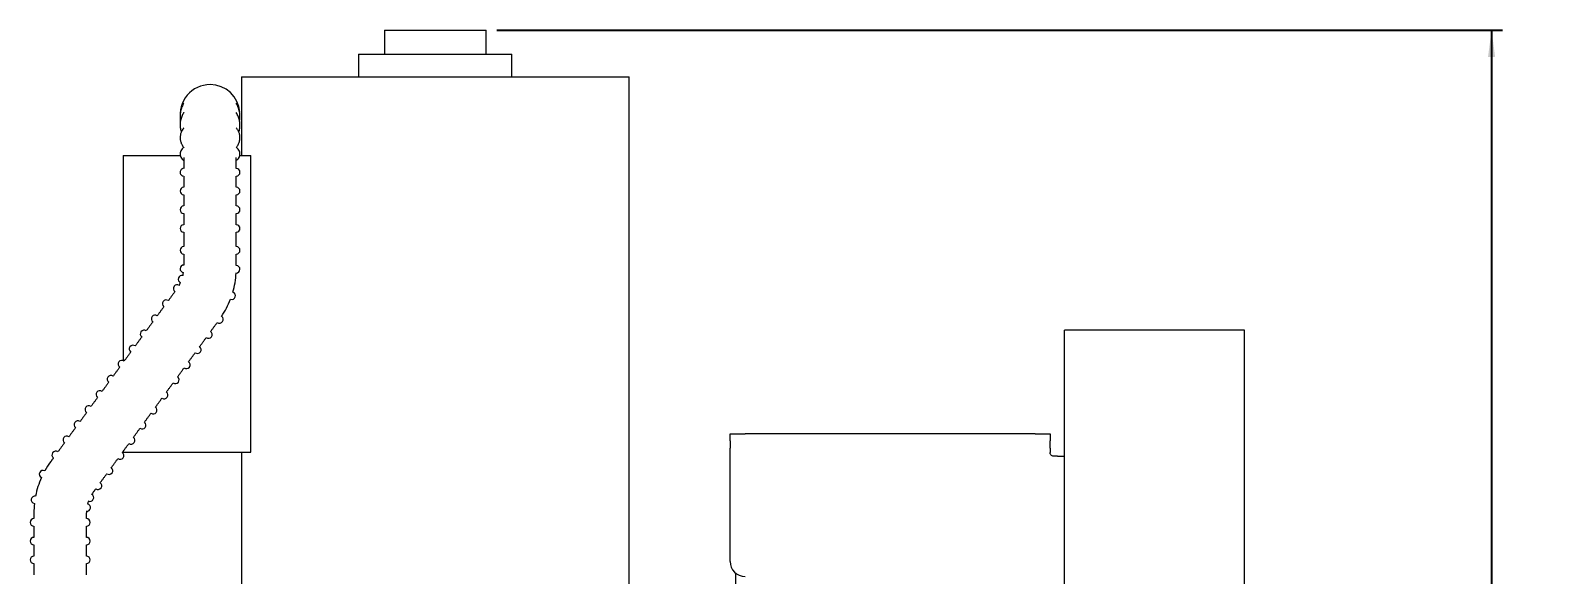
# Model space of a CAD drawing. Header units: inches. Extents: x 1.5 to 23.9, y 4.6 to 20.7.
# Drawn here: x 15.46 to 23.86, y 16.1 to 19.13 of the extents above; entities that cross this region are included whole.
import ezdxf

# ---------------------------------------------------------------- set-up
doc = ezdxf.new("R2010")
doc.units = ezdxf.units.IN
doc.header["$MEASUREMENT"] = 0
doc.layers.add('DIM', color=1, linetype='Continuous')
doc.styles.add('SLDTEXTSTYLE0', font='ARIAL.TTF', dxfattribs={"width": 0.7})
doc.dimstyles.new('SLDDIMSTYLE0', dxfattribs={"dimtxt": 0.15, "dimasz": 0.15, "dimexe": 0, "dimexo": 0.0625, "dimgap": 0.0375, "dimtad": 0, "dimtih": 1, "dimtoh": 1, "dimdec": 0, "dimlfac": 3, "dimrnd": 1e-09, "dimzin": 12, "dimdsep": 46, "dimtxsty": 'SLDTEXTSTYLE0', "dimsah": 1, "dimcen": 0.09, "dimadec": 0, "dimazin": 0, "dimtfac": 1, "dimtdec": 0, "dimtofl": 0, "dimtmove": 0, "dimatfit": 3, "dimfxl": 0, "dimtolj": 1, "dimtzin": 12, "dimarcsym": 0})

# ---------------------------------------------------------------- blocks, each defined once
blk = doc.blocks.new('*D5')
at = {"layer": 'DIM'}
for p, q in [((18.0563, 19.1307), (23.649, 19.1307)), ((23.589, 19.1307), (23.589, 14.9081)), ((23.589, 10.219), (23.589, 14.4416)), ((21.194, 10.219), (23.649, 10.219))]:
    blk.add_line(p, q, dxfattribs=at)
for points in [[(23.589, 19.1307), (23.569, 18.9807), (23.609, 18.9807)], [(23.589, 10.219), (23.609, 10.369), (23.569, 10.369)]]:
    blk.add_solid(points, dxfattribs=at)
at = {"layer": 'DIM', "char_height": 0.15, "attachment_point": 1, "style": 'SLDTEXTSTYLE0'}
for s, insert in [('27 1/2"', (23.324, 14.8682)), ('MAX.', (23.398, 14.635))]:
    blk.add_mtext(s, dxfattribs=dict(at, insert=insert))

msp = doc.modelspace()

# ---------------------------------------------------------------- linework, layer by layer
at = {"color": 7, "linetype": 'Continuous', "lineweight": 15}
for p, q in [((17.431649, 19.130713), (17.996316, 19.130713)), ((17.287315, 18.99738), (18.140649, 18.99738)), ((16.635649, 18.870713), (18.792315, 18.870713)), ((16.635649, 18.829047), (16.635649, 18.495713)), ((15.978982, 18.433213), (16.296059, 18.433213)), ((16.315482, 18.422076), (16.315482, 18.361049)), ((16.607149, 18.361097), (16.607149, 18.422144)), ((16.626799, 18.433213), (16.688462, 18.433213)), ((16.688462, 16.783213), (16.688462, 18.433213)), ((22.213982, 17.46227), (21.213982, 17.46227)), ((21.213982, 6.795604), (21.213982, 17.46227)), ((22.213982, 6.795604), (22.213982, 17.46227)), ((19.353649, 16.845713), (19.353649, 16.885713)), ((19.353649, 16.885713), (19.436982, 16.885713)), ((19.353649, 16.845713), (19.353649, 16.805713)), ((19.353649, 16.17488), (19.353649, 16.805713)), ((21.050649, 16.885713), (19.436982, 16.885713)), ((21.050649, 16.885713), (21.133982, 16.885713)), ((21.133982, 16.885713), (21.133982, 16.845713)), ((21.133982, 16.805713), (21.133982, 16.845713)), ((21.133982, 16.805713), (21.133982, 16.780713)), ((15.978982, 16.783213), (16.312316, 16.783213)), ((16.312316, 16.783213), (16.688462, 16.783213)), ((21.173982, 16.760713), (21.153982, 16.760713)), ((21.173982, 16.760713), (21.213982, 16.760713)), ((19.383982, 16.110572), (19.383982, 15.197521))]:
    msp.add_line(p, q, dxfattribs=at)
at = {"color": 7, "linetype": 'Continuous', "lineweight": 15, "flags": 128}
msp.add_lwpolyline([(16.602252, 17.779618), (16.603337, 17.779607), (16.604281, 17.779597), (16.605081, 17.779588), (16.605736, 17.779582), (16.606247, 17.779576), (16.606612, 17.779572), (16.606831, 17.77957), (16.606904, 17.779569)], dxfattribs=at)
at = {"color": 7, "linetype": 'Continuous', "lineweight": 15}
for centre, radius, start, end in [((16.461316, 18.661046), 0.166667, 90, 189.7493763), ((16.461316, 18.661046), 0.166667, 4.5251331, 90), ((16.607149, 18.34021), 0.020833, 270, 90), ((16.315482, 18.236046), 0.020833, 90, 270), ((16.607149, 18.236046), 0.020833, 270, 90), ((16.315482, 18.13188), 0.020833, 90, 270), ((16.607149, 18.13188), 0.020833, 270, 90), ((16.315482, 18.027713), 0.020833, 90, 270), ((16.607149, 18.027713), 0.020833, 270, 90), ((16.315482, 17.906098), 0.020833, 90, 270), ((16.607149, 17.906098), 0.020833, 270, 90), ((16.315472, 17.803461), 0.020833, 89.3990283, 266.2142898), ((16.607123, 17.800402), 0.020833, 269.3990283, 89.3990283), ((16.305787, 17.745914), 0.020833, 74.6788357, 248.3093587), ((16.127982, 17.805427), 0.1875, 347.7417495, 353.0363828), ((16.127982, 17.805427), 0.479167, 343.991219, 356.8905166), ((16.278454, 17.693547), 0.020833, 53.8732842, 233.8732842), ((16.127982, 17.805427), 0.1875, 329.6792185, 335.1305517), ((16.582372, 17.653339), 0.020833, 251.4940972, 71.4940972), ((16.21704, 17.60941), 0.020833, 53.8732842, 233.8732842), ((16.127982, 17.805427), 0.479167, 326.1849087, 339.0031932), ((16.155627, 17.525273), 0.020833, 53.8732842, 233.8732842), ((16.514038, 17.521589), 0.020833, 233.8732842, 53.8732842), ((16.094213, 17.441136), 0.020833, 53.8732842, 233.8732842), ((16.452624, 17.437452), 0.020833, 233.8732842, 53.8732842), ((16.032799, 17.356999), 0.020833, 53.8732842, 233.8732842), ((16.39121, 17.353315), 0.020833, 233.8732842, 53.8732842), ((15.971385, 17.272862), 0.020833, 53.8732842, 233.8732842), ((16.329796, 17.269178), 0.020833, 233.8732842, 53.8732842), ((15.909971, 17.188725), 0.020833, 53.8732842, 233.8732842), ((16.268382, 17.185041), 0.020833, 233.8732842, 53.8732842), ((15.848557, 17.104588), 0.020833, 53.8732842, 233.8732842), ((16.206969, 17.100904), 0.020833, 233.8732842, 53.8732842), ((15.787143, 17.020451), 0.020833, 53.8732842, 233.8732842), ((16.145555, 17.016767), 0.020833, 233.8732842, 53.8732842), ((15.72573, 16.936314), 0.020833, 53.8732842, 233.8732842), ((16.084141, 16.93263), 0.020833, 233.8732842, 53.8732842), ((15.664316, 16.852177), 0.020833, 53.8732842, 233.8732842), ((16.022727, 16.848493), 0.020833, 233.8732842, 53.8732842), ((15.961316, 16.446332), 0.479167, 143.8732842, 150.935488), ((15.602902, 16.76804), 0.020833, 53.8732842, 233.8732842), ((15.961313, 16.764356), 0.020833, 233.8732842, 53.8732842), ((15.961316, 16.446332), 0.479167, 155.9289552, 168.85706), ((15.532735, 16.66062), 0.020833, 63.4352311, 243.4352311), ((15.899899, 16.680219), 0.020833, 233.8732842, 53.8732842), ((15.961316, 16.446332), 0.1875, 143.8732842, 147.0533027), ((15.838485, 16.596082), 0.020833, 233.8732842, 53.8732842), ((15.487612, 16.518479), 0.020833, 81.3401622, 261.3401622), ((15.961316, 16.446332), 0.479167, 173.8329994, 180), ((15.775953, 16.474564), 0.020833, 261.3401622, 81.3401622), ((15.961316, 16.446332), 0.1875, 159.8189874, 164.9576477), ((15.79361, 16.530184), 0.020833, 243.4352311, 63.4352311), ((15.482149, 16.392546), 0.020833, 90, 270), ((15.961316, 16.446332), 0.1875, 177.7235322, 180), ((15.773816, 16.392546), 0.020833, 270, 90), ((15.482149, 16.28838), 0.020833, 90, 270), ((15.773816, 16.28838), 0.020833, 270, 90), ((15.482149, 16.184213), 0.020833, 90, 270), ((15.773816, 16.184213), 0.020833, 270, 90), ((19.436982, 16.17488), 0.083333, 180, 270)]:
    msp.add_arc(centre, radius, start, end, dxfattribs=at)
for points in [[(17.431649, 19.130713), (17.431649, 18.99738)], [(17.996316, 18.99738), (17.996316, 19.130713)], [(17.287315, 18.99738), (17.287315, 18.870713)], [(18.140649, 18.870713), (18.140649, 18.99738)], [(16.635649, 18.870713), (16.635649, 18.829047)], [(18.792315, 18.495713), (18.792315, 18.870713)], [(16.635649, 18.495713), (16.635649, 18.433213)], [(18.792315, 16.17238), (18.792315, 18.495713)], [(15.978982, 18.433213), (15.978982, 17.292261)], [(16.315482, 18.319371), (16.315482, 18.25688)], [(16.607149, 18.25688), (16.607149, 18.319376)], [(16.315482, 18.215213), (16.315482, 18.152713)], [(16.607149, 18.152713), (16.607149, 18.215213)], [(16.315482, 18.111046), (16.315482, 18.048546)], [(16.607149, 18.048546), (16.607149, 18.111046)], [(16.315482, 18.00688), (16.315482, 17.926931)], [(16.607149, 17.926931), (16.607149, 18.00688)], [(16.315482, 17.885265), (16.315482, 17.824275)], [(16.607149, 17.821255), (16.607149, 17.885265)], [(16.266171, 17.67672), (16.229323, 17.626238)], [(16.204758, 17.592583), (16.167909, 17.542101)], [(16.143344, 17.508446), (16.106495, 17.457964)], [(16.464907, 17.454279), (16.501755, 17.504761)], [(16.08193, 17.424309), (16.045081, 17.373827)], [(16.403493, 17.370142), (16.440341, 17.420624)], [(16.020516, 17.340172), (15.983668, 17.28969)], [(16.342079, 17.286005), (16.378927, 17.336487)], [(15.959102, 17.256035), (15.922254, 17.205553)], [(16.280665, 17.201868), (16.317513, 17.25235)], [(15.897688, 17.171898), (15.86084, 17.121416)], [(16.219251, 17.117731), (16.2561, 17.168213)], [(15.836274, 17.087761), (15.799426, 17.037279)], [(16.157838, 17.033594), (16.194686, 17.084076)], [(15.77486, 17.003624), (15.738012, 16.953142)], [(16.096424, 16.949457), (16.133272, 16.999939)], [(15.713447, 16.919487), (15.676598, 16.869005)], [(16.03501, 16.86532), (16.071858, 16.915802)], [(15.652033, 16.83535), (15.615185, 16.784868)], [(15.973596, 16.781183), (16.010444, 16.831665)], [(15.590619, 16.751213), (15.574285, 16.728836)], [(15.912182, 16.697046), (15.94903, 16.747528)], [(15.978982, 16.788562), (15.978982, 16.783213)], [(16.635649, 16.783213), (16.635649, 16.17238)], [(15.850768, 16.612909), (15.887616, 16.663391)], [(15.809869, 16.556877), (15.826203, 16.579254)], [(15.482149, 16.446332), (15.482149, 16.41338)], [(15.773815, 16.41338), (15.773815, 16.446332)], [(15.482149, 16.371713), (15.482149, 16.309213)], [(15.773815, 16.309213), (15.773815, 16.371713)], [(15.482149, 16.267546), (15.482149, 16.205046)], [(15.773815, 16.205046), (15.773815, 16.267546)], [(15.482149, 16.16338), (15.482149, 16.10088)], [(15.773815, 16.10088), (15.773815, 16.16338)], [(16.635649, 16.17238), (16.635649, 15.404046)], [(18.792315, 15.404046), (18.792315, 16.17238)]]:
    msp.add_open_spline(points, degree=1, dxfattribs=at)
for points, knots in [([(16.315482, 18.725637), (16.311467, 18.718628), (16.304327, 18.703607), (16.297157, 18.679503), (16.294316, 18.654234), (16.29428, 18.63556), (16.296421, 18.625765), (16.296752, 18.624248)], [0.810322453, 0.810322453, 0.810322453, 0.810322453, 0.853798095, 0.899770854, 0.945698101, 0.991591845, 1, 1, 1, 1]), ([(16.315482, 18.67225), (16.315238, 18.671875), (16.310739, 18.66489), (16.303346, 18.650684), (16.296553, 18.628739), (16.294037, 18.606263), (16.295335, 18.584337), (16.299496, 18.570494), (16.301486, 18.563873)], [0.788941772, 0.788941772, 0.788941772, 0.788941772, 0.791386034, 0.834315082, 0.876936253, 0.919264, 0.961387389, 1, 1, 1, 1]), ([(16.625737, 18.624688), (16.626503, 18.629216), (16.628682, 18.642103), (16.627731, 18.663755), (16.623215, 18.688801), (16.615719, 18.709436), (16.609586, 18.72138), (16.607149, 18.725634)], [0, 0, 0, 0, 0.024863713, 0.070760291, 0.11663898, 0.162513681, 0.188896761, 0.188896761, 0.188896761, 0.188896761]), ([(16.621045, 18.564713), (16.622251, 18.567931), (16.626129, 18.578279), (16.628341, 18.596711), (16.627711, 18.619178), (16.622721, 18.641224), (16.615258, 18.658856), (16.609331, 18.6689), (16.607149, 18.672251)], [0, 0, 0, 0, 0.019129905, 0.06150894, 0.103661514, 0.145714346, 0.187786055, 0.209614223, 0.209614223, 0.209614223, 0.209614223]), ([(16.315482, 18.586936), (16.314614, 18.585892), (16.309483, 18.579479), (16.301816, 18.567069), (16.295641, 18.549007), (16.293977, 18.530738), (16.296515, 18.512872), (16.303339, 18.49604), (16.309946, 18.484537), (16.315102, 18.479223), (16.315709, 18.478597)], [0.763266733, 0.763266733, 0.763266733, 0.763266733, 0.771037379, 0.810481901, 0.848807731, 0.885895737, 0.922213544, 0.95838914, 0.995094897, 1, 1, 1, 1]), ([(16.607149, 18.478888), (16.610844, 18.483695), (16.618629, 18.493821), (16.625565, 18.511071), (16.628643, 18.529326), (16.627266, 18.547356), (16.621843, 18.564605), (16.614429, 18.577632), (16.608913, 18.584815), (16.607149, 18.586935)], [0, 0, 0, 0, 0.034963797, 0.073662256, 0.111094197, 0.147565974, 0.183726102, 0.220206626, 0.235999499, 0.235999499, 0.235999499, 0.235999499]), ([(16.315482, 18.47894), (16.31404, 18.477832), (16.309027, 18.473692), (16.301993, 18.465987), (16.296143, 18.454678), (16.293966, 18.442298), (16.295908, 18.429902), (16.301648, 18.418776), (16.308218, 18.410757), (16.313651, 18.406849), (16.315482, 18.405532)], [0.778820228, 0.778820228, 0.778820228, 0.778820228, 0.792307968, 0.827541678, 0.858845577, 0.888643385, 0.920158568, 0.950887965, 0.983444977, 1, 1, 1, 1]), ([(16.607149, 18.40552), (16.610005, 18.40774), (16.616405, 18.412714), (16.623283, 18.422341), (16.627794, 18.433992), (16.628394, 18.446436), (16.625021, 18.458348), (16.618288, 18.468966), (16.611739, 18.475332), (16.607658, 18.478546), (16.607149, 18.478937)], [0, 0, 0, 0, 0.026903808, 0.060277282, 0.09075473, 0.120486806, 0.151515849, 0.182550824, 0.216463912, 0.22122532, 0.22122532, 0.22122532, 0.22122532]), ([(16.312165, 18.361231), (16.311301, 18.361018), (16.309493, 18.360573), (16.305289, 18.358832), (16.300188, 18.354932), (16.296142, 18.349139), (16.294135, 18.341373), (16.295239, 18.333562), (16.298593, 18.327454), (16.302531, 18.323531), (16.30626, 18.321216), (16.309424, 18.3199), (16.310926, 18.3195), (16.311758, 18.319278)], [0, 0, 0, 0, 0.09736048, 0.20363326, 0.28776013, 0.38516242, 0.48969247, 0.60388362, 0.6932119, 0.77010952, 0.84031638, 0.91160434, 1, 1, 1, 1]), ([(21.153982, 16.760713), (21.151996, 16.760876), (21.148017, 16.761203), (21.142154, 16.764162), (21.137556, 16.768747), (21.134547, 16.77445), (21.134168, 16.77865), (21.133982, 16.780713)], [0, 0, 0, 0, 0.20686108, 0.41438402, 0.60968491, 0.80829076, 1, 1, 1, 1])]:
    msp.add_open_spline(points, degree=3, knots=knots, dxfattribs=at)

# ---------------------------------------------------------------- dimensions: what is measured, and where the dimension line sits
at = {"layer": 'DIM'}
dim = msp.add_linear_dim(base=(23.588983, 19.130713), p1=(21.133982, 10.219046), p2=(17.996316, 19.130713), angle=90, text='<>\\PMAX.', dimstyle='SLDDIMSTYLE0', dxfattribs=at)
dim.commit()
dim.dimension.update_dxf_attribs({"geometry": '*D5', "text_midpoint": (23.588983, 14.67488)})

doc.saveas('drawing.dxf')
